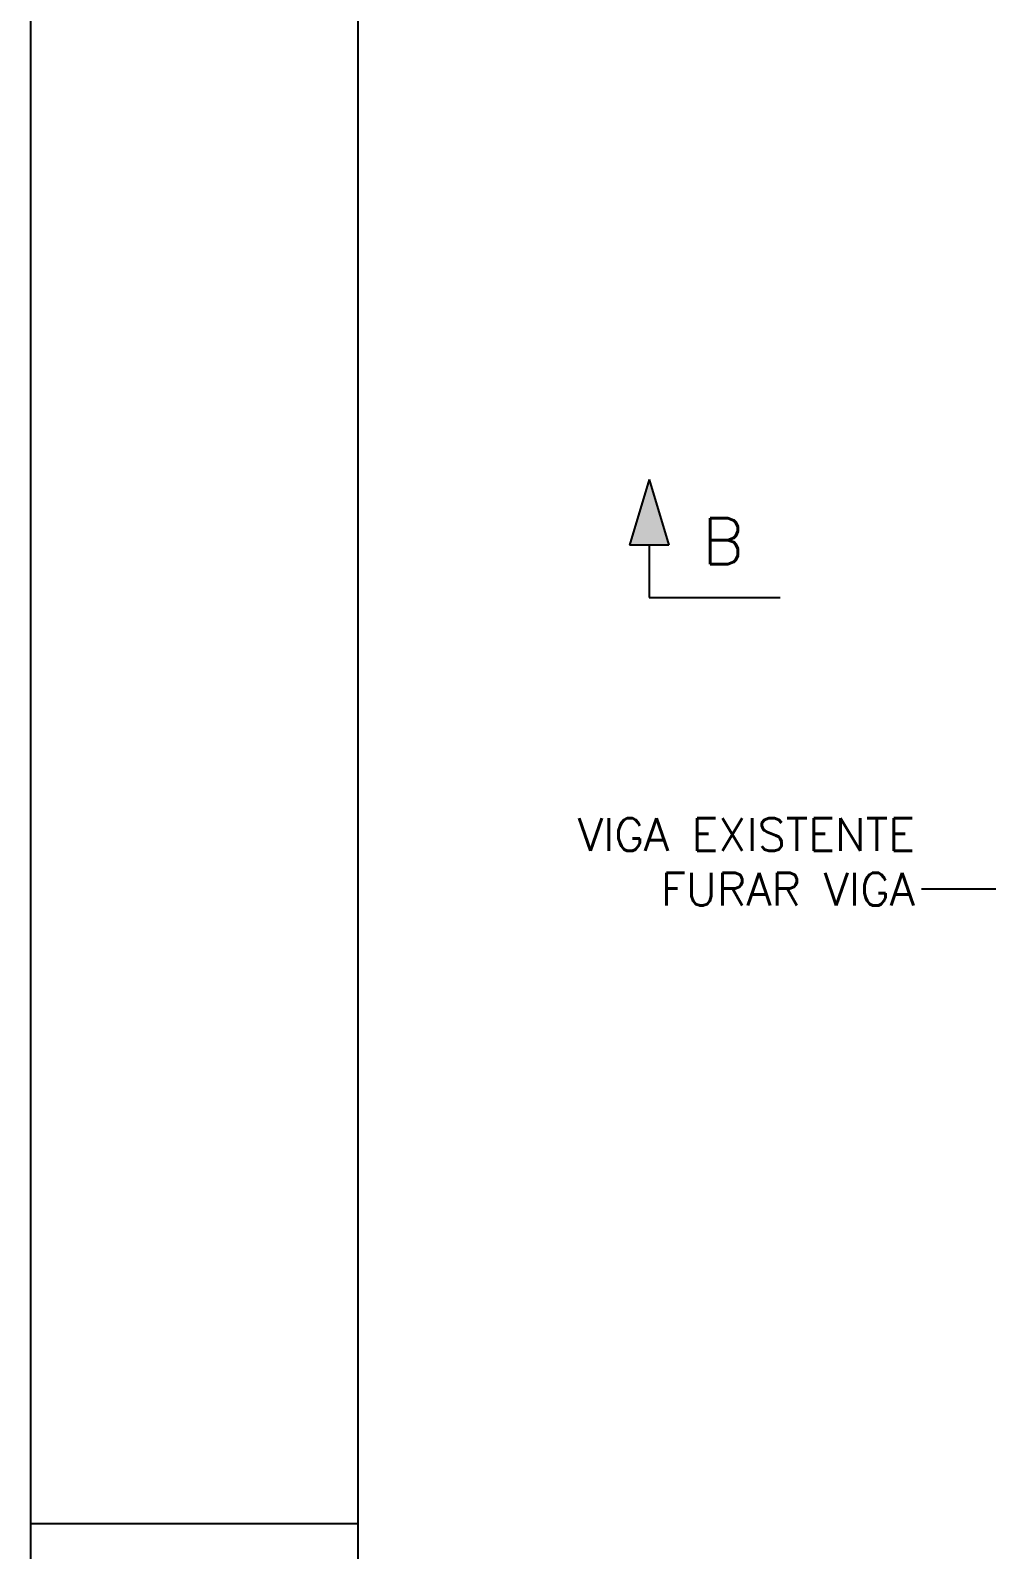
# Model space of a CAD drawing. Header units: metres. Extents: x 0 to 21025, y 0 to 14850.
# Drawn here: x 0 to 1824, y 7375 to 10273 of the extents above; entities that cross this region are included whole.
import ezdxf
from ezdxf.enums import TextEntityAlignment as Align

# ---------------------------------------------------------------- set-up
doc = ezdxf.new("R2010")
doc.units = ezdxf.units.M
doc.header["$LTSCALE"] = 25
for name, color, linetype in [('FRL2', 2, 'Continuous'), ('FRL6', 6, 'Continuous'), ('FRL7', 7, 'Continuous'), ('FRR120', 5, 'Continuous'), ('FRR140', 5, 'Continuous'), ('FRR175', 1, 'Continuous'), ('FRR80', 3, 'Continuous'), ('GSB', 7, 'Continuous'), ('SDM', 7, 'Continuous')]:
    doc.layers.add(name, color=color, linetype=linetype)
doc.styles.add('R100', font='simplex.shx', dxfattribs={"height": 2.5})
doc.styles.add('R120', font='simplex.shx', dxfattribs={"height": 3})
doc.styles.add('R140', font='simplex.shx', dxfattribs={"height": 3.5})
doc.styles.add('R80', font='simplex.shx', dxfattribs={"height": 2})
doc.styles.add('ROMANS', font='ROMANS.SHX')
doc.dimstyles.new('25___1-25', dxfattribs={"dimscale": 25, "dimtxt": 2.5, "dimasz": 2, "dimexe": 1.5, "dimexo": 1, "dimgap": 0.5, "dimtad": 1, "dimzin": 12, "dimtxsty": 'ROMANS', "dimcen": 0, "dimclrd": 256, "dimclre": 256, "dimclrt": 3, "dimazin": 3, "dimtfac": 1, "dimtmove": 0, "dimatfit": 0, "dimfxl": 1, "dimlwd": -1, "dimlwe": -1, "dimarcsym": 0})

# ---------------------------------------------------------------- blocks, each defined once
blk = doc.blocks.new('A1')
at = {"layer": 'FRL2'}
blk.add_line((0, 297), (25, 297), dxfattribs=at)
at = {"layer": 'FRL6', "linetype": 'Continuous'}
blk.add_line((25, 584), (25, 10), dxfattribs=at)
at = {"layer": 'FRL7', "linetype": 'Continuous'}
blk.add_line((0, 594), (0, 0), dxfattribs=at)
at = {"layer": 'FRR120', "style": 'R120'}
for tag, p in [('FASE_DO_PROJETO', (659, 46.29)), ('ÁREA_E/OU_SUBÁREA', (659, 40.79)), ('TÍTULO_DO_DESENHO', (659, 35.29)), ('SUBTÍTULO_1_DO_DESENHO', (659, 29.79)), ('SUBTÍTULO_2_DO_DESENHO', (659, 24.29))]:
    blk.add_attdef(tag, p, '', height=3, dxfattribs=at)
at = {"layer": 'FRR140', "style": 'R140', "width": 0.91}
for tag, p in [('NÚMERO_DA_CONTRATADA', (687.72, 12.6)), ('NUMERO_VALE', (752.89, 12.6))]:
    blk.add_attdef(tag, p, '', height=3.5, dxfattribs=at)
for tag, p in [('REVISÃO', (823.5, 14.68)), ('ESCALA', (671, 14.35))]:
    blk.add_attdef(tag, text='', height=3.5, dxfattribs=at).set_placement(p, align=Align.MIDDLE)
at = {"layer": 'FRR175', "style": 'R120'}
for tag, p in [('CLASSIFICAÇÃO', (811.83, 67.73)), ('PROJETO', (716.31, 53.59)), ('N_PROJ_SE', (793.5, 53.59)), ('N_CONTRATO', (796.97, 47.3))]:
    blk.add_attdef(tag, text='', height=3, dxfattribs=at).set_placement(p, align=Align.MIDDLE_CENTER)
at = {"layer": 'FRR80', "style": 'R80'}
for tag, p in [('8A_REV', (476, 77.07)), ('EMIS.', (486, 77.07)), ('PROJ.', (585, 77.07)), ('DES.', (597, 77.07)), ('VER.', (609, 77.07)), ('APR.', (621, 77.07)), ('AUT.', (633.01, 77.07)), ('7A_REV', (476, 71.37)), ('EMIS.', (486, 71.37)), ('PROJ.', (585, 71.37)), ('DES.', (597, 71.37)), ('VER.', (609, 71.37)), ('APR.', (621, 71.37)), ('AUT.', (633.01, 71.37)), ('6A_REV', (476, 65.67)), ('EMIS.', (486, 65.67)), ('PROJ.', (585, 65.67)), ('DES.', (597, 65.67)), ('VER.', (609, 65.67)), ('APR.', (621, 65.67)), ('AUT.', (633.01, 65.67)), ('5A_REV', (476, 59.97)), ('EMIS.', (486, 59.97)), ('PROJ.', (585, 59.97)), ('DES.', (597, 59.97)), ('VER.', (609, 59.97)), ('APR.', (621, 59.97)), ('AUT.', (633.01, 59.97)), ('4A_REV', (476, 54.27)), ('EMIS.', (486, 54.27)), ('PROJ.', (585, 54.27)), ('DES.', (597, 54.27)), ('VER.', (609, 54.27)), ('APR.', (621, 54.27)), ('AUT.', (633.01, 54.27)), ('3A_REV', (476, 48.57)), ('EMIS.', (486, 48.57)), ('PROJ.', (585, 48.57)), ('DES.', (597, 48.57)), ('VER.', (609, 48.57)), ('APR.', (621, 48.57)), ('AUT.', (633.01, 48.57)), ('2A_REV', (476, 42.87)), ('EMIS.', (486, 42.87)), ('PROJ.', (585, 42.87)), ('DES.', (597, 42.87)), ('VER.', (609, 42.87)), ('APR.', (621, 42.87)), ('AUT.', (633.01, 42.87)), ('1a_REV', (476, 37.17)), ('EMIS.', (486, 37.17)), ('PROJ.', (585, 37.17)), ('DES.', (597, 37.17)), ('VER.', (609, 37.17)), ('APR.', (621, 37.17)), ('AUT.', (633.01, 37.17))]:
    blk.add_attdef(tag, text='', height=2, dxfattribs=at).set_placement(p, align=Align.MIDDLE)
for p in [(492.61, 76.08), (492.61, 70.38), (492.61, 64.68), (492.61, 58.98), (492.61, 53.28), (492.61, 47.58), (492.61, 41.88), (492.61, 36.18)]:
    blk.add_attdef('DESCRIÇÃO_DA_REVISÃO', p, '', height=2, dxfattribs=at)
at = {"layer": 'FRR80', "style": 'R80', "width": 0.85}
for p in [(648, 77.07), (648, 71.37), (648, 65.67), (648, 59.97), (648, 54.27), (648, 48.57), (648, 42.87), (648, 37.17)]:
    blk.add_attdef('DATA', text='', height=2, dxfattribs=at).set_placement(p, align=Align.MIDDLE)
blk = doc.blocks.new('SIMB_CORTE_2')
at = {"layer": 'GSB'}
blk.add_hatch(color=2, dxfattribs=at).paths.add_polyline_path([(1.5, -4), (-1.5, -4), (0, -9)])
at = {"layer": 'GSB', "color": 1}
for p, q in [((0, -4), (0, 0)), ((0, 0), (10, 0)), ((0, -9), (-1.5, -4)), ((1.5, -4), (-1.5, -4)), ((0, -9), (1.5, -4))]:
    blk.add_line(p, q, dxfattribs=at)
at = {"layer": 'GSB', "color": 3, "style": 'R100'}
blk.add_attdef('XXXX', (-0.6, 1.57), '', height=2.5, dxfattribs=at)
at = {"layer": 'GSB', "color": 4, "style": 'R140'}
blk.add_attdef('A', text='', height=3.5, dxfattribs=at).set_placement((5.64, -4.29), align=Align.MIDDLE)

msp = doc.modelspace()

# ---------------------------------------------------------------- block references
at = {"xscale": 24.99999999999972, "yscale": 24.99999999999972, "zscale": 24.99999999999972}
msp.add_blockref('A1', (0, 0), dxfattribs=at)
at = {"layer": 'GSB'}
ref = msp.add_blockref('SIMB_CORTE_2', (1180.515, 9191.384), dxfattribs=dict(at, xscale=-24.99999999999972, yscale=24.99999999999972, zscale=24.99999999999972, rotation=180))
ref.add_attrib('A', 'B', dxfattribs={"color": 4, "height": 87.5, "style": 'R140'}).set_placement((1321.434, 9298.72), align=Align.MIDDLE)

# ---------------------------------------------------------------- texts
at = {"layer": 'SDM', "color": 3, "insert": (1687.389, 8603.645), "char_height": 62.5, "attachment_point": 9, "style": 'ROMANS'}
msp.add_mtext('VIGA EXISTENTE\\PFURAR VIGA', dxfattribs=at)

# ---------------------------------------------------------------- leaders
at = {"layer": 'SDM', "annotation_type": 0, "has_hookline": 1, "hookline_direction": 1, "text_width": 720.238}
msp.add_leader([(2019.517, 8634.895), (1699.889, 8634.895)], dimstyle='25___1-25', override={"dimgap": 0.5, "dimtad": 0}, dxfattribs=at)

doc.saveas('drawing.dxf')
